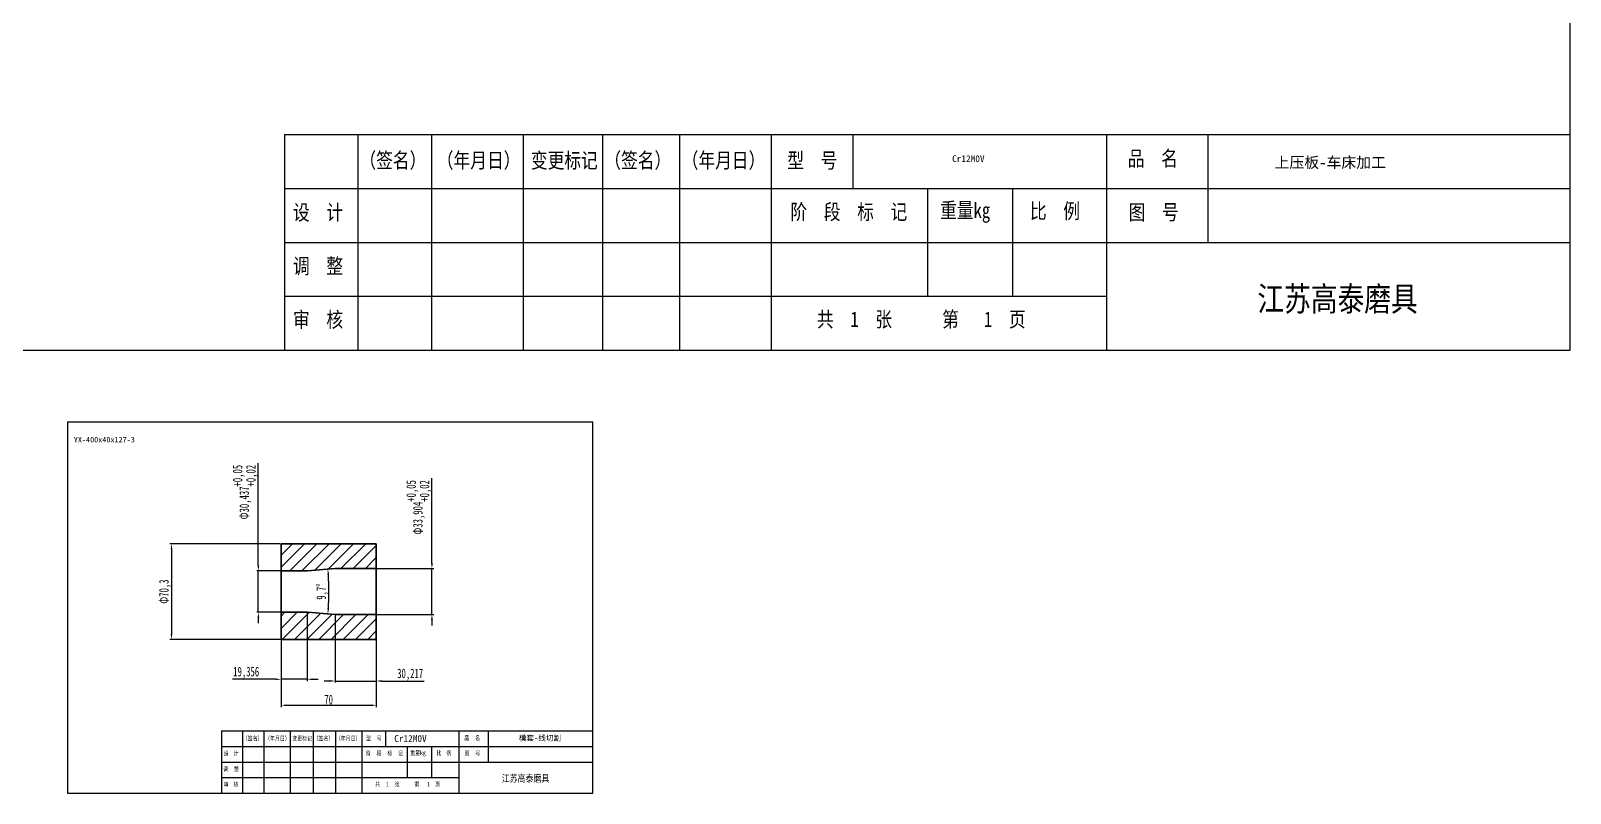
# Model space of a CAD drawing. Extents: x -214 to 8941, y -1198 to 2514.
# Drawn here: x 6767 to 7898, y 1243 to 1804 of the extents above; entities that cross this region are included whole.
import ezdxf

# ---------------------------------------------------------------- set-up
doc = ezdxf.new("R2010")
doc.units = 0
doc.layers.add('标注层', color=3, linetype='Continuous', true_color=0x00ff00)
doc.styles.add('111', font='gbenor.shx', dxfattribs={"width": 0.8, "bigfont": 'gbcbig.shx'})
doc.styles.add('标准', font='', dxfattribs={"width": 0.667})
doc.styles.get('标准').set_extended_font_data('宋体')
doc.dimstyles.get("Standard").update_dxf_attribs({"dimtxt": 0.18, "dimasz": 0.18, "dimexe": 0.18, "dimexo": 0.0625, "dimgap": 0.09, "dimtad": 0, "dimtoh": 1, "dimdec": 4, "dimzin": 0, "dimdsep": 46, "dimtxsty": '标准', "dimcen": 0.09, "dimadec": 0, "dimazin": 0, "dimtfac": 1, "dimtdec": 4, "dimtofl": 0, "dimtmove": 0, "dimatfit": 3, "dimfxl": 1, "dimtolj": 1, "dimtzin": 0, "dimarcsym": 0})

# ---------------------------------------------------------------- blocks, each defined once
blk = doc.blocks.new('*D23')
at = {"color": 0, "lineweight": -2, "transparency": 16777216}
for p, q in [((6934.2, 1410.7), (6934.2, 1485.9)), ((6959.9, 1406.7), (6933, 1406.7)), ((6934.2, 1376.2), (6934.2, 1406.7)), ((6959.9, 1376.2), (6933, 1376.2)), ((6934.2, 1372.2), (6934.2, 1368.2))]:
    blk.add_line(p, q, dxfattribs=at)
at = {"color": 0, "transparency": 16777216}
for points in [[(6933.6, 1410.7), (6934.9, 1410.7), (6934.2, 1406.7)], [(6933.6, 1372.2), (6934.9, 1372.2), (6934.2, 1376.2)]]:
    blk.add_solid(points, dxfattribs=at)
at = {"layer": 'Defpoints', "color": 0, "transparency": 16777216}
for p in [(6960.6, 1406.7), (6934.2, 1376.2), (6960.6, 1376.2)]:
    blk.add_point(p, dxfattribs=at)
at = {"color": 0, "transparency": 16777216, "insert": (6923.8, 1464.5), "char_height": 7, "attachment_point": 5, "rotation": 90, "style": '标准'}
blk.add_mtext('\\A1;{\\fSimSun|b0|i0|c134|p2;Φ}30,437\\S+0,05^ +0,02;', dxfattribs=at)
blk = doc.blocks.new('*D24')
at = {"color": 0, "lineweight": -2, "transparency": 16777216}
for p, q in [((6950.9, 1388.9), (6950.9, 1325.7)), ((6970.2, 1375.6), (6970.2, 1325.7)), ((6946.9, 1327), (6915.2, 1327)), ((6970.2, 1327), (6950.9, 1327)), ((6974.2, 1327), (6978.2, 1327))]:
    blk.add_line(p, q, dxfattribs=at)
at = {"color": 0, "transparency": 16777216}
for points in [[(6946.9, 1327.6), (6946.9, 1326.3), (6950.9, 1327)], [(6974.2, 1327.6), (6974.2, 1326.3), (6970.2, 1327)]]:
    blk.add_solid(points, dxfattribs=at)
at = {"layer": 'Defpoints', "color": 0, "transparency": 16777216}
for p in [(6950.9, 1389.5), (6970.2, 1376.2), (6970.2, 1327)]:
    blk.add_point(p, dxfattribs=at)
at = {"color": 0, "transparency": 16777216, "insert": (6925.3, 1331.7), "char_height": 7, "attachment_point": 5, "style": '标准'}
blk.add_mtext('19,356', dxfattribs=at)
blk = doc.blocks.new('*D25')
at = {"color": 0, "lineweight": -2, "transparency": 16777216}
for p, q in [((6950.9, 1355.7), (6950.9, 1306.6)), ((7020.9, 1355.7), (7020.9, 1306.6)), ((6954.9, 1307.9), (7016.9, 1307.9))]:
    blk.add_line(p, q, dxfattribs=at)
at = {"color": 0, "transparency": 16777216}
for points in [[(6954.9, 1308.5), (6954.9, 1307.2), (6950.9, 1307.9)], [(7016.9, 1308.5), (7016.9, 1307.2), (7020.9, 1307.9)]]:
    blk.add_solid(points, dxfattribs=at)
at = {"layer": 'Defpoints', "color": 0, "transparency": 16777216}
for p in [(6950.9, 1356.3), (7020.9, 1356.3), (7020.9, 1307.9)]:
    blk.add_point(p, dxfattribs=at)
at = {"color": 0, "transparency": 16777216, "insert": (6985.9, 1312), "char_height": 7, "attachment_point": 5, "style": '标准'}
blk.add_mtext('70', dxfattribs=at)
blk = doc.blocks.new('*D26')
at = {"color": 0, "lineweight": -2, "transparency": 16777216}
for p, q in [((6990.7, 1373.9), (6990.7, 1324.5)), ((7020.9, 1373.9), (7020.9, 1324.5)), ((6986.7, 1325.7), (6982.7, 1325.7)), ((6990.7, 1325.7), (7020.9, 1325.7)), ((7024.9, 1325.7), (7056.1, 1325.7))]:
    blk.add_line(p, q, dxfattribs=at)
at = {"color": 0, "transparency": 16777216}
for points in [[(6986.7, 1326.4), (6986.7, 1325.1), (6990.7, 1325.7)], [(7024.9, 1326.4), (7024.9, 1325.1), (7020.9, 1325.7)]]:
    blk.add_solid(points, dxfattribs=at)
at = {"layer": 'Defpoints', "color": 0, "transparency": 16777216}
for p in [(6990.7, 1374.5), (7020.9, 1374.5), (6990.7, 1325.7)]:
    blk.add_point(p, dxfattribs=at)
at = {"color": 0, "transparency": 16777216, "insert": (7045.8, 1330.4), "char_height": 7, "attachment_point": 5, "style": '标准'}
blk.add_mtext('30,217', dxfattribs=at)
blk = doc.blocks.new('*D27')
at = {"color": 0, "lineweight": -2, "transparency": 16777216}
blk.add_arc((6790.9, 1391.4), 195.2, 356.3244, 3.6756, dxfattribs=at)
at = {"color": 0, "transparency": 16777216}
for points in [[(6985, 1403.9), (6986.3, 1404), (6985.3, 1407.9)], [(6986.3, 1378.9), (6985, 1379), (6985.3, 1374.9)]]:
    blk.add_solid(points, dxfattribs=at)
at = {"layer": 'Defpoints', "color": 0, "transparency": 16777216}
for p in [(6970.2, 1406.7), (6990.7, 1408.4), (6986, 1385.9), (6970.2, 1376.2), (6990.7, 1374.5)]:
    blk.add_point(p, dxfattribs=at)
at = {"color": 0, "transparency": 16777216, "insert": (6981.3, 1391.4), "char_height": 7, "attachment_point": 5, "rotation": 90, "style": '标准'}
blk.add_mtext('9,7°', dxfattribs=at)
blk = doc.blocks.new('*D28')
at = {"color": 0, "lineweight": -2, "transparency": 16777216}
for p, q in [((7061.8, 1412.4), (7061.8, 1474.7)), ((7021.5, 1408.4), (7063.1, 1408.4)), ((7061.8, 1374.5), (7061.8, 1408.4)), ((7021.5, 1374.5), (7063.1, 1374.5)), ((7061.8, 1370.5), (7061.8, 1366.5))]:
    blk.add_line(p, q, dxfattribs=at)
at = {"color": 0, "transparency": 16777216}
for points in [[(7061.1, 1412.4), (7062.5, 1412.4), (7061.8, 1408.4)], [(7061.1, 1370.5), (7062.5, 1370.5), (7061.8, 1374.5)]]:
    blk.add_solid(points, dxfattribs=at)
at = {"layer": 'Defpoints', "color": 0, "transparency": 16777216}
for p in [(7020.9, 1408.4), (7020.9, 1374.5), (7061.8, 1374.5)]:
    blk.add_point(p, dxfattribs=at)
at = {"color": 0, "transparency": 16777216, "insert": (7051.4, 1453.3), "char_height": 7, "attachment_point": 5, "rotation": 90, "style": '标准'}
blk.add_mtext('\\A1;{\\fSimSun|b0|i0|c134|p2;Φ}33,904\\S+0,05^ +0,02;', dxfattribs=at)
blk = doc.blocks.new('*D41')
at = {"color": 0, "lineweight": -2, "transparency": 16777216}
for p, q in [((6950.3, 1426.6), (6869.1, 1426.6)), ((6870.4, 1422.6), (6870.4, 1360.3)), ((6950.3, 1356.3), (6869.1, 1356.3))]:
    blk.add_line(p, q, dxfattribs=at)
at = {"color": 0, "transparency": 16777216}
for points in [[(6869.7, 1422.6), (6871, 1422.6), (6870.4, 1426.6)], [(6869.7, 1360.3), (6871, 1360.3), (6870.4, 1356.3)]]:
    blk.add_solid(points, dxfattribs=at)
at = {"layer": 'Defpoints', "color": 0, "transparency": 16777216}
for p in [(6950.9, 1426.6), (6870.4, 1356.3), (6950.9, 1356.3)]:
    blk.add_point(p, dxfattribs=at)
at = {"color": 0, "transparency": 16777216, "insert": (6865.7, 1391.4), "char_height": 7, "attachment_point": 5, "rotation": 90, "style": '标准'}
blk.add_mtext('{\\fSimSun|b0|i0|c134|p2;Φ}70,3', dxfattribs=at)

msp = doc.modelspace()

# ---------------------------------------------------------------- hatches: boundary and pattern name
h = msp.add_hatch()
h.set_pattern_fill('ANSI31', scale=2)
h.set_pattern_definition([(45, (5139.1735, 1654.0366), (-4.490128, 4.490128), [])])
h.paths.add_polyline_path([(7020.8774, 1408.3841), (7020.8774, 1426.5824), (6950.8774, 1426.5824), (6950.8774, 1406.6509), (6970.2334, 1406.6509), (6990.6604, 1408.3841)])
h.paths.add_polyline_path([(7020.8774, 1356.2824), (7020.8774, 1374.4806), (6990.6604, 1374.4806), (6970.2334, 1376.2139), (6950.8774, 1376.2139), (6950.8774, 1369.4324), (6950.8774, 1366.4324), (6950.8774, 1363.6246), (6950.8774, 1356.2824)])

# ---------------------------------------------------------------- linework, layer by layer
at = {"color": 7}
for p, q in [((6953.4155, 1727.2427), (7898.4155, 1727.2427)), ((7007.4155, 1727.2427), (7007.4155, 1568.8427)), ((7061.4155, 1727.2427), (7061.4155, 1568.8427)), ((7128.7663, 1727.2427), (7128.7663, 1568.8427)), ((7128.7663, 1727.2427), (7128.7663, 1568.8427)), ((7128.7663, 1727.2427), (7128.7663, 1568.8427)), ((7187.2663, 1727.2427), (7187.2663, 1568.8427)), ((7243.6498, 1727.2427), (7243.6498, 1568.8427)), ((7311.2492, 1727.2427), (7311.2492, 1568.8427)), ((7371.0717, 1727.2427), (7371.0717, 1687.6427)), ((7557.6638, 1727.2427), (7557.6638, 1568.8427)), ((7631.9669, 1727.2427), (7631.9669, 1648.0427)), ((6953.4155, 1687.6427), (7898.4155, 1687.6427)), ((7425.9155, 1687.6427), (7425.9155, 1608.4427)), ((7488.469, 1687.6427), (7488.469, 1608.4427)), ((6953.4155, 1648.0427), (7898.4155, 1648.0427)), ((6953.4155, 1608.4427), (7557.6638, 1608.4427)), ((6793.9155, 1516.2623), (7180.0155, 1516.2623)), ((6907.0155, 1289.0223), (7180.0155, 1289.0223)), ((6922.6155, 1289.0223), (6922.6155, 1243.2623)), ((6938.2155, 1289.0223), (6938.2155, 1243.2623)), ((6957.6724, 1289.0223), (6957.6724, 1243.2623)), ((6957.6724, 1289.0223), (6957.6724, 1243.2623)), ((6957.6724, 1289.0223), (6957.6724, 1243.2623)), ((6974.5724, 1289.0223), (6974.5724, 1243.2623)), ((6990.8609, 1289.0223), (6990.8609, 1243.2623)), ((7010.3897, 1289.0223), (7010.3897, 1243.2623)), ((7027.6717, 1289.0223), (7027.6717, 1277.5823)), ((7081.5761, 1289.0223), (7081.5761, 1243.2623)), ((7103.0414, 1289.0223), (7103.0414, 1266.1423)), ((6907.0155, 1277.5823), (7180.0155, 1277.5823)), ((7043.5155, 1277.5823), (7043.5155, 1254.7023)), ((7061.5865, 1277.5823), (7061.5865, 1254.7023)), ((6907.0155, 1266.1423), (7180.0155, 1266.1423)), ((6907.0155, 1254.7023), (7081.5761, 1254.7023))]:
    msp.add_line(p, q, dxfattribs=at)
at = {"color": 7, "lineweight": 35}
for p, q in [((6950.8774, 1426.5824), (6950.8774, 1406.6509)), ((6950.8774, 1426.5824), (7020.8774, 1426.5824)), ((7020.8774, 1426.5824), (7020.8774, 1408.3841)), ((6950.8774, 1419.2402), (6950.8774, 1416.4324)), ((6950.8774, 1416.4324), (6950.8774, 1413.4324)), ((6950.8774, 1413.4324), (6950.8774, 1369.4324)), ((6970.2334, 1406.6509), (6950.8774, 1406.6509)), ((6970.2334, 1406.6509), (6990.6604, 1408.3841)), ((6990.6604, 1408.3841), (7020.8774, 1408.3841)), ((7020.8774, 1408.3842), (7020.8774, 1374.4806)), ((6950.8774, 1376.2139), (6950.8774, 1356.2824)), ((6970.2334, 1376.2139), (6950.8774, 1376.2139)), ((6950.8774, 1369.4324), (6950.8774, 1366.4324)), ((6970.2334, 1376.2139), (6990.6604, 1374.4806)), ((6990.6604, 1374.4806), (7020.8774, 1374.4806)), ((7020.8774, 1374.4806), (7020.8774, 1356.2824)), ((6950.8774, 1366.4324), (6950.8774, 1363.6246)), ((6950.8774, 1356.2824), (7020.8774, 1356.2824))]:
    msp.add_line(p, q, dxfattribs=at)
at = {"layer": '标注层', "color": 7, "lineweight": -3}
for p, q in [((7898.4155, 1568.8427), (7898.4155, 2513.8427)), ((6953.4155, 1727.2427), (6953.4155, 1568.8427)), ((6561.9155, 1568.8427), (7898.4155, 1568.8427)), ((6793.9155, 1516.2623), (6793.9155, 1243.2623)), ((7180.0155, 1243.2623), (7180.0155, 1516.2623)), ((6907.0155, 1289.0223), (6907.0155, 1243.2623)), ((6793.9155, 1243.2623), (7180.0155, 1243.2623))]:
    msp.add_line(p, q, dxfattribs=at)

# ---------------------------------------------------------------- texts
at = {"color": 7, "lineweight": 13, "style": '111'}
for s, insert, char_height, width, attachment_point in [('{\\fSimSun|b0|i0|c134|p2;（签名）}', (7033.1128, 1707.5996), 11.25, 54, 5), ('{\\fSimSun|b0|i0|c134|p2;（年月日）}', (7096.1128, 1707.5996), 11.25, 72, 5), ('{\\fSimSun|b0|i0|c134|p2;变更标记}', (7159.1128, 1707.5996), 11.25, 54, 5), ('{\\fSimSun|b0|i0|c134|p2;（签名）}', (7213.1128, 1707.5996), 11.25, 54, 5), ('{\\fSimSun|b0|i0|c134|p2;（年月日）}', (7276.1128, 1707.5996), 11.25, 72, 5), ('{\\fSimSun|b0|i0|c134|p2;型  号}', (7341.3628, 1707.5996), 11.25, 58.5, 5), ('{\\fSimSun|b0|i0|c134|p2;品  名}', (7591.6007, 1709.055), 11.25, 103.5, 5), ('{\\fSimSun|b0|i0|c134|p2;设\u3000计}', (6978.0976, 1669.4076), 11.25, 54, 5), ('{\\fSimSun|b0|i0|c134|p2;阶  段  标  记}', (7368.2339, 1669.8182), 11.25, 117, 5), ('{\\fSimSun|b0|i0|c134|p2;重量kg}', (7453.7339, 1669.8182), 11.25, 54, 5), ('{\\fSimSun|b0|i0|c134|p2;比\u3000例}', (7519.7227, 1670.4486), 11.25, 54, 5), ('{\\fSimSun|b0|i0|c134|p2;图  号}', (7592.2467, 1669.5963), 11.25, 103.5, 5), ('{\\fSimSun|b0|i0|c134|p2;调  整}', (6978.0976, 1630.0326), 11.25, 54, 5), ('{\\fSimSun|b0|i0|c134|p2;江苏高泰磨具}', (7727.394, 1605.5077), 18, 270, 5), ('{\\fSimSun|b0|i0|c134|p2;审\u3000核}', (6978.0976, 1590.6576), 11.25, 54, 5), ('{\\fSimSun|b0|i0|c134|p2;共  1  张\u3000\u3000\u3000第\u3000 1\u3000页}', (7344.821, 1597.1547), 11.25, 179.067038, 1), ('{\\fSimSun|b0|i0|c134|p2;（签名）}', (6930.0392, 1283.3476), 3.25, 15.6, 5), ('{\\fSimSun|b0|i0|c134|p2;（年月日）}', (6948.2392, 1283.3476), 3.25, 20.8, 5), ('{\\fSimSun|b0|i0|c134|p2;变更标记}', (6966.4392, 1283.3476), 3.25, 15.6, 5), ('{\\fSimSun|b0|i0|c134|p2;（签名）}', (6982.0392, 1283.3476), 3.25, 15.6, 5), ('{\\fSimSun|b0|i0|c134|p2;（年月日）}', (7000.2392, 1283.3476), 3.25, 20.8, 5), ('{\\fSimSun|b0|i0|c134|p2;型  号}', (7019.0892, 1283.3476), 3.25, 16.9, 5), ('{\\fSimSun|b0|i0|c134|p2;品  名}', (7091.3801, 1283.7681), 3.25, 29.9, 5), ('{\\fSimSun|b0|i0|c134|p2;设\u3000计}', (6914.1459, 1272.3144), 3.25, 15.6, 5), ('{\\fSimSun|b0|i0|c134|p2;阶  段  标  记}', (7026.8519, 1272.433), 3.25, 33.8, 5), ('{\\fSimSun|b0|i0|c134|p2;重量kg}', (7051.5519, 1272.433), 3.25, 15.6, 5), ('{\\fSimSun|b0|i0|c134|p2;比\u3000例}', (7070.6153, 1272.6151), 3.25, 15.6, 5), ('{\\fSimSun|b0|i0|c134|p2;图  号}', (7091.5667, 1272.3689), 3.25, 29.9, 5), ('{\\fSimSun|b0|i0|c134|p2;调  整}', (6914.1459, 1260.9394), 3.25, 15.6, 5), ('{\\fSimSun|b0|i0|c134|p2;江苏高泰磨具}', (7130.6093, 1253.8544), 5.2, 78, 5), ('{\\fSimSun|b0|i0|c134|p2;审\u3000核}', (6914.1459, 1249.5644), 3.25, 15.6, 5), ('{\\fSimSun|b0|i0|c134|p2;共  1  张\u3000\u3000\u3000第\u3000 1\u3000页}', (7020.0882, 1251.4413), 3.25, 51.730478, 1)]:
    msp.add_mtext(s, dxfattribs=dict(at, insert=insert, char_height=char_height, width=width, attachment_point=attachment_point))
at = {"color": 7, "attachment_point": 1}
for s, width, insert, char_height in [('{\\fSimSun|b0|i0|c134|p2;上压板}-{\\fSimSun|b0|i0|c134|p2;车床加工}', 104.900881, (7681.1627, 1710.8028), 8), ('YX-400x40x127-3', 280.182832, (6798.5883, 1505.0723), 4), ('{\\fSimSun|b0|i0|c134|p2;模套}-{\\fSimSun|b0|i0|c134|p2;线切割}', 39.308114, (7125.6892, 1285.8414), 4)]:
    msp.add_mtext_dynamic_manual_height_columns(s, width=width, gutter_width=12.5, heights=[0], dxfattribs=dict(at, insert=insert, char_height=char_height))
at = {"layer": '标注层', "color": 7, "lineweight": -3, "char_height": 5, "attachment_point": 1}
for insert in [(7444.1615, 1712.0252), (7034.117, 1285.9546)]:
    msp.add_mtext_dynamic_manual_height_columns('^ICr12M0V', width=11.148599, gutter_width=25, heights=[0], dxfattribs=dict(at, insert=insert))

# ---------------------------------------------------------------- dimensions: what is measured, and where the dimension line sits
at = {"color": 7}
for base, p1, p2, override, picture, middle in [((6934.2414, 1376.2139), (6960.5554, 1406.6509), (6960.5554, 1376.2139), {"dimtxt": 7, "dimasz": 4, "dimexe": 1.25, "dimexo": 0.625, "dimgap": 0.625, "dimtad": 1, "dimtih": 0, "dimtoh": 0, "dimdec": 3, "dimzin": 8, "dimdsep": 44, "dimcen": 2.5, "dimazin": 2, "dimtol": 1, "dimtp": 0.05, "dimtm": -0.02, "dimtdec": 3, "dimtofl": 1, "dimatfit": 0, "dimtzin": 8}, '*D23', (6934.2414, 1464.4554)), ((7061.81044, 1374.48064), (7020.87741, 1408.38415), (7020.87741, 1374.48064), {"dimtxt": 7, "dimasz": 4, "dimexe": 1.25, "dimexo": 0.625, "dimgap": 0.625, "dimtad": 1, "dimtih": 0, "dimtoh": 0, "dimdec": 3, "dimzin": 8, "dimdsep": 44, "dimcen": 2.5, "dimazin": 2, "dimtol": 1, "dimlim": 0, "dimtp": 0.05, "dimtm": -0.02, "dimtdec": 3, "dimtofl": 1, "dimatfit": 0, "dimtolj": 1, "dimtzin": 8}, '*D28', (7061.81044, 1453.29639))]:
    dim = msp.add_linear_dim(base=base, p1=p1, p2=p2, angle=90, text='{\\fSimSun|b0|i0|c134|p2;Φ}<>', dimstyle='Standard', override=override, dxfattribs=at)
    dim.commit()
    dim.dimension.update_dxf_attribs({"geometry": picture, "text_midpoint": middle, "dimtype": 160})
dim = msp.add_linear_dim(base=(6870.3655, 1356.2824), p1=(6950.8774, 1426.5824), p2=(6950.8774, 1356.2824), angle=90, text='{\\fSimSun|b0|i0|c134|p2;Φ}<>', dimstyle='Standard', override={"dimtxt": 7, "dimasz": 4, "dimexe": 1.25, "dimexo": 0.625, "dimgap": 0.625, "dimtad": 1, "dimtih": 0, "dimtoh": 0, "dimdec": 3, "dimzin": 8, "dimdsep": 44, "dimcen": 2.5, "dimazin": 2, "dimtdec": 3, "dimtofl": 1, "dimatfit": 0, "dimtolj": 0, "dimtzin": 8}, dxfattribs=at)
dim.commit()
dim.dimension.update_dxf_attribs({"geometry": '*D41', "text_midpoint": (6865.6539, 1391.4324)})
dim = msp.add_angular_dim_2l(base=(6985.9524, 1385.9267), line1=((6970.2334, 1376.2139), (6990.6604, 1374.4806)), line2=((6970.2334, 1406.6509), (6990.6604, 1408.3841)), dimstyle='Standard', override={"dimtxt": 7, "dimasz": 4, "dimexe": 1.25, "dimexo": 0.625, "dimgap": 0.625, "dimtad": 1, "dimtih": 0, "dimtoh": 0, "dimdec": 3, "dimzin": 8, "dimdsep": 44, "dimcen": 2.5, "dimadec": 2, "dimazin": 2, "dimtdec": 3, "dimtofl": 1, "dimatfit": 0, "dimtolj": 0, "dimtzin": 8}, dxfattribs=at)
dim.commit()
dim.dimension.update_dxf_attribs({"geometry": '*D27', "text_midpoint": (6981.3185, 1391.4324)})
for base, p1, p2, picture, middle in [((6970.2334, 1326.9551), (6950.8774, 1389.538), (6970.2334, 1376.2139), '*D24', (6925.3357, 1326.9551)), ((6990.6604, 1325.7193), (7020.8774, 1374.4806), (6990.6604, 1374.4806), '*D26', (7045.8357, 1325.7193))]:
    dim = msp.add_linear_dim(base=base, p1=p1, p2=p2, dimstyle='Standard', override={"dimtxt": 7, "dimasz": 4, "dimexe": 1.25, "dimexo": 0.625, "dimgap": 0.625, "dimtad": 1, "dimtih": 0, "dimtoh": 0, "dimdec": 3, "dimzin": 8, "dimdsep": 44, "dimcen": 2.5, "dimazin": 2, "dimtdec": 3, "dimtofl": 1, "dimatfit": 0, "dimtolj": 0, "dimtzin": 8}, dxfattribs=at)
    dim.commit()
    dim.dimension.update_dxf_attribs({"geometry": picture, "text_midpoint": middle, "dimtype": 160})
dim = msp.add_linear_dim(base=(7020.8774, 1307.8552), p1=(6950.8774, 1356.2824), p2=(7020.8774, 1356.2824), dimstyle='Standard', override={"dimtxt": 7, "dimasz": 4, "dimexe": 1.25, "dimexo": 0.625, "dimgap": 0.625, "dimtad": 1, "dimtih": 0, "dimtoh": 0, "dimdec": 3, "dimzin": 8, "dimdsep": 44, "dimcen": 2.5, "dimazin": 2, "dimtdec": 3, "dimtofl": 1, "dimatfit": 0, "dimtolj": 0, "dimtzin": 8}, dxfattribs=at)
dim.commit()
dim.dimension.update_dxf_attribs({"geometry": '*D25', "text_midpoint": (6985.8774, 1311.9802)})

doc.saveas('drawing.dxf')
